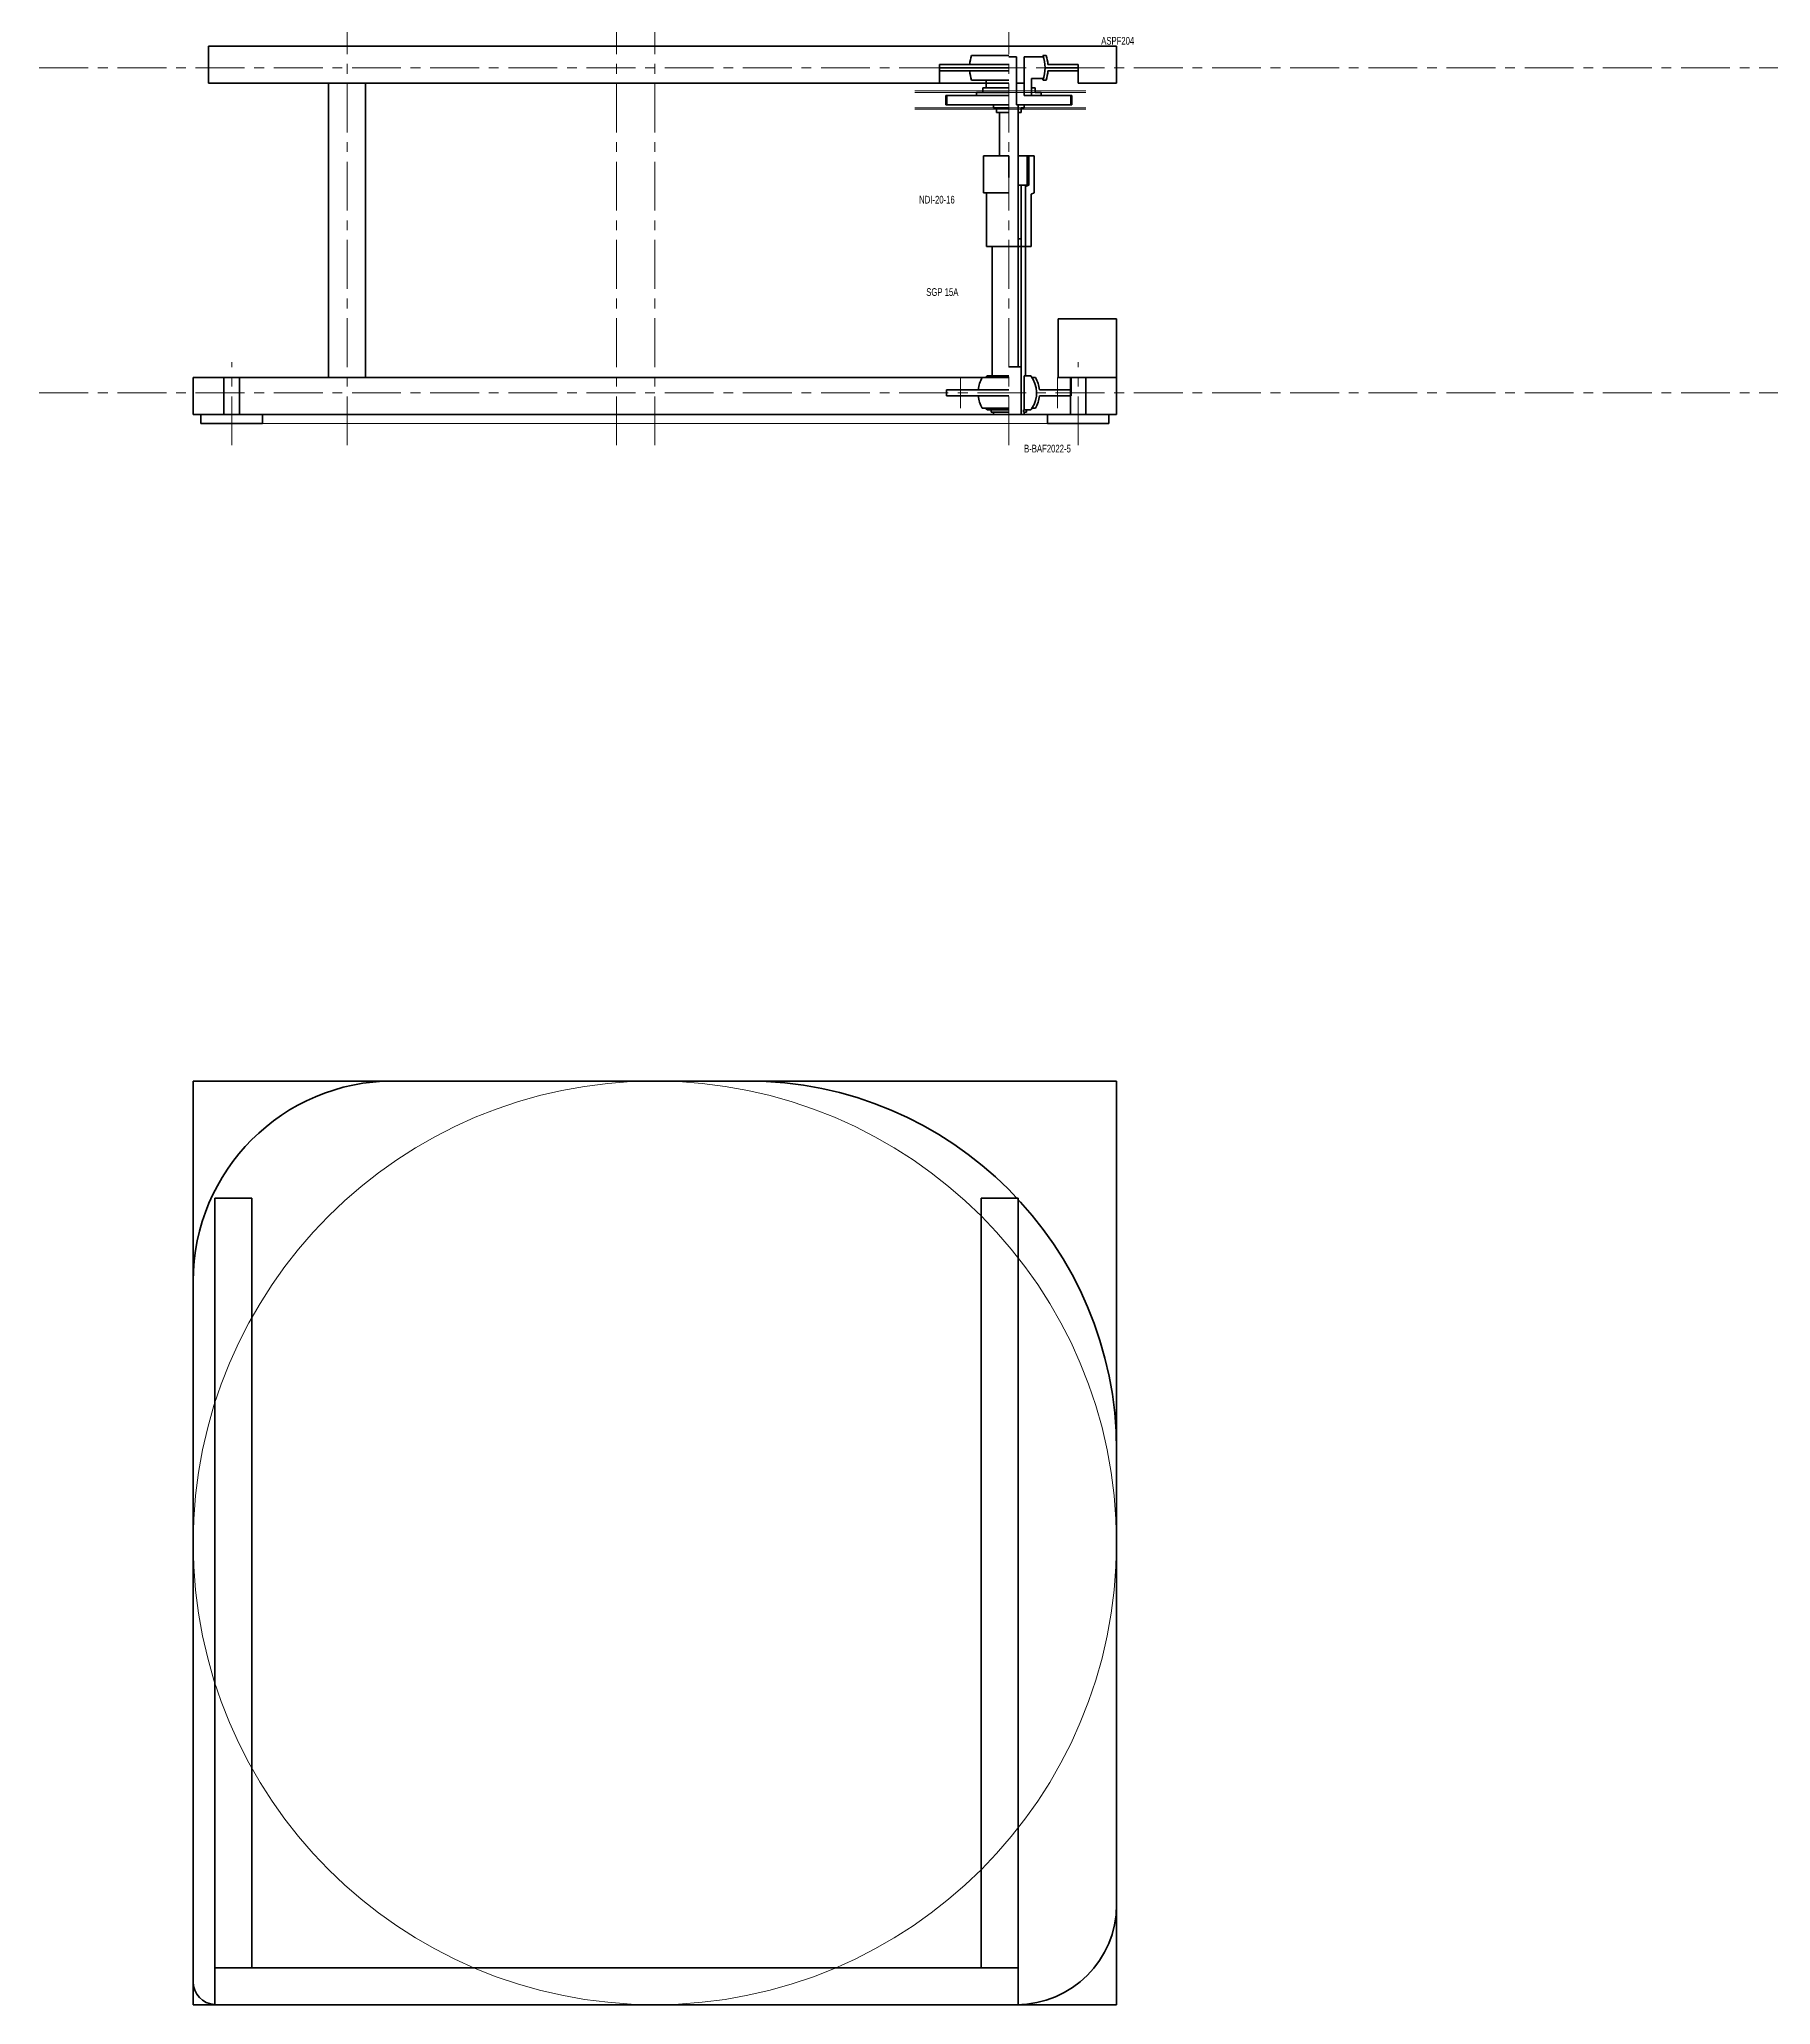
# Model space of a CAD drawing. Header units: millimetres. Extents: x -1420 to 3820, y -1530 to 1893.
# Drawn here: x -1400 to -275, y -1300 to -23 of the extents above; entities that cross this region are included whole.
import ezdxf

# ---------------------------------------------------------------- set-up
doc = ezdxf.new("R2010")
doc.units = ezdxf.units.MM
doc.linetypes.add('CENTER', pattern=[50.8, 31.75, -6.35, 6.35, -6.35])
for name, color, linetype, lineweight in [('AUX', 1, 'CONTINUOUS', 18), ('CENTER', 7, 'CENTER', 18), ('CONTOUR', 7, 'CONTINUOUS', 35)]:
    doc.layers.add(name, color=color, linetype=linetype, lineweight=lineweight)
doc.styles.get("Standard").update_dxf_attribs({"font": 'txt', "width": 0.75})

msp = doc.modelspace()

# ---------------------------------------------------------------- linework, layer by layer
at = {"layer": 'AUX'}
for p, q in [((-831, -56.8), (-720, -56.8)), ((-831, -57.8), (-720, -57.8)), ((-831, -67.8), (-720, -67.8)), ((-831, -68.8), (-720, -68.8)), ((-1255, -273), (-745, -273))]:
    msp.add_line(p, q, dxfattribs=at)
msp.add_circle((-1000, -1000), 300, dxfattribs=at)
at = {"layer": 'CENTER'}
for p, q in [((-1200, -287), (-1200, 1140)), ((-1025, -287), (-1025, 1140)), ((-1000, -287), (-1000, 1140)), ((-770, -287), (-770, 1140)), ((-1400, -41.8), (720, -41.8)), ((-810, -65.8), (-810, -59.8)), ((-730, -65.8), (-730, -59.8)), ((-1275, -287), (-1275, -233)), ((-725, -287), (-725, -233)), ((-1400, -253), (730, -253)), ((-801.5, -263), (-801.5, -243)), ((-738.5, -263), (-738.5, -243))]:
    msp.add_line(p, q, dxfattribs=at)
at = {"layer": 'CONTOUR'}
for p, q in [((-1290, -51.8), (-1290, -27.8)), ((-1290, -27.8), (-700, -27.8)), ((-794.2, -33.8), (-770, -33.8)), ((-770, -34.8), (-765, -34.8)), ((-765, -65.8), (-765, -34.8)), ((-760, -59.8), (-760, -34.8)), ((-760, -34.8), (-747.6, -34.8)), ((-747.9, -33.8), (-745.8, -33.8)), ((-700, -51.8), (-700, -27.8)), ((-815, -39.8), (-770, -39.8)), ((-815, -51.8), (-815, -39.8)), ((-815, -41.8), (-770, -41.8)), ((-815, -43.8), (-770, -43.8)), ((-794.2, -49.8), (-770, -49.8)), ((-784.8, -54.8), (-784.8, -49.8)), ((-755.2, -59.8), (-755.2, -48.8)), ((-755.2, -48.8), (-747.6, -48.8)), ((-747.9, -49.8), (-745.8, -49.8)), ((-725, -41.8), (-746.5, -41.8)), ((-744.6, -39.8), (-725, -39.8)), ((-744.6, -43.8), (-725, -43.8)), ((-725, -51.8), (-725, -39.8)), ((-1290, -51.8), (-770, -51.8)), ((-1212, -243), (-1212, -51.8)), ((-1188, -243), (-1188, -51.8)), ((-811, -65.8), (-811, -59.8)), ((-811, -59.8), (-770, -59.8)), ((-791, -57.8), (-770, -57.8)), ((-791, -59.8), (-791, -57.8)), ((-787, -57.8), (-787, -54.8)), ((-787, -54.8), (-770, -54.8)), ((-765, -51.8), (-760, -51.8)), ((-760, -59.8), (-729, -59.8)), ((-755.2, -54.8), (-753, -54.8)), ((-753, -57.8), (-753, -54.8)), ((-753, -57.8), (-749, -57.8)), ((-749, -59.8), (-749, -57.8)), ((-729, -65.8), (-729, -59.8)), ((-725, -51.8), (-700, -51.8)), ((-811, -65.8), (-770, -65.8)), ((-780, -67.8), (-780, -65.8)), ((-780, -67.8), (-770, -67.8)), ((-778, -70.8), (-778, -67.8)), ((-778, -70.8), (-770, -70.8)), ((-776, -99), (-776, -70.8)), ((-765, -65.8), (-729, -65.8)), ((-764, -236), (-764, -65.8)), ((-764, -70.8), (-762, -70.8)), ((-762, -67.8), (-760, -67.8)), ((-762, -70.8), (-762, -67.8)), ((-760, -67.8), (-760, -65.8)), ((-770, -99), (-786.5, -99)), ((-786.5, -123), (-786.5, -99)), ((-770, -99), (-770, -113)), ((-753.5, -99), (-764, -99)), ((-758, -99), (-758, -118)), ((-757, -118), (-757, -99)), ((-753.5, -123), (-753.5, -99)), ((-770, -123), (-786.5, -123)), ((-784.5, -158), (-784.5, -123)), ((-764, -118), (-758, -118)), ((-762, -267), (-762, -118)), ((-759.1, -242), (-759.1, -118)), ((-759.1, -119), (-757, -118)), ((-753.5, -123), (-755.5, -124)), ((-755.5, -158), (-755.5, -124)), ((-764, -153), (-762, -153)), ((-755.5, -158), (-784.5, -158)), ((-780.8, -242), (-780.8, -158)), ((-738, -243), (-738, -205)), ((-738, -205), (-700, -205)), ((-700, -267), (-700, -205)), ((-784.2, -242), (-770, -242)), ((-762, -236), (-770, -236)), ((-760, -242), (-755.8, -242)), ((-760, -264), (-760, -242)), ((-1300, -267), (-1300, -243)), ((-1300, -243), (-770, -243)), ((-1280, -267), (-1280, -243)), ((-1270, -267), (-1270, -243)), ((-810.5, -255), (-810.5, -251)), ((-810.5, -251), (-770, -251)), ((-810.5, -255), (-770, -255)), ((-787.3, -243), (-770, -243)), ((-755, -243), (-752.7, -243)), ((-750.1, -251), (-729.5, -251)), ((-750.1, -255), (-729.5, -255)), ((-738, -243), (-700, -243)), ((-730, -267), (-730, -243)), ((-729.5, -255), (-729.5, -243)), ((-720, -267), (-720, -243)), ((-1300, -267), (-700, -267)), ((-1295, -273), (-1295, -267)), ((-1255, -273), (-1255, -267)), ((-787.3, -263), (-770, -263)), ((-784.2, -264), (-770, -264)), ((-781.5, -265.5), (-781.5, -264)), ((-770, -265.5), (-781.5, -265.5)), ((-780, -267), (-780, -265.5)), ((-770, -267), (-780, -267)), ((-762, -267), (-760, -267)), ((-760.5, -265.5), (-760.5, -264)), ((-760.5, -264), (-755.8, -264)), ((-760.5, -265.5), (-758.5, -265.5)), ((-760, -267), (-760, -265.5)), ((-758.5, -265.5), (-758.5, -264)), ((-755, -263), (-752.7, -263)), ((-745, -273), (-745, -267)), ((-705, -273), (-705, -267)), ((-1295, -273), (-1255, -273)), ((-745, -273), (-705, -273)), ((-1300, -700), (-700, -700)), ((-1300, -700), (-1300, -1300)), ((-700, -700), (-700, -1300)), ((-1286, -776), (-1286, -1300)), ((-1262, -776), (-1286, -776)), ((-1262, -776), (-1262, -1276)), ((-788, -776), (-788, -1276)), ((-764, -776), (-788, -776)), ((-764, -776), (-764, -1300)), ((-764, -1276), (-1286, -1276)), ((-700, -1300), (-1300, -1300))]:
    msp.add_line(p, q, dxfattribs=at)
for centre, radius, start, end in [((-770, -41.8), 25.5, 161.7161, 175.5016), ((-770, -41.8), 23.5, 340.0972, 379.9028), ((-770, -41.8), 25.5, 4.4984, 18.2839), ((-770, -41.8), 25.5, 184.4984, 198.2839), ((-770, -41.8), 25.5, 341.7161, 355.5016), ((-770, -253), 18, 142.3301, 146.251), ((-770, -253), 18, 326.251, 37.6699), ((-770, -253), 20, 150, 174.2608), ((-770, -253), 20, 185.7392, 210), ((-770, -253), 20, 5.7392, 30), ((-770, -253), 20, 330, 354.2608), ((-770, -253), 18, 213.749, 217.6699), ((-770, -253), 18, 322.3301, 326.251), ((-1170, -830), 130, 90, 180), ((-940, -940), 240, 0, 90), ((-765, -1235), 65, 270, 360), ((-1285, -1285), 15, 180, 266.1774)]:
    msp.add_arc(centre, radius, start, end, dxfattribs=at)

# ---------------------------------------------------------------- texts
at = {"layer": 'CONTOUR', "char_height": 5, "attachment_point": 1}
for s, insert, width in [('ASPF204', (-710, -21.8), 28.333), ('NDI-20-16', (-828.3, -125), 31.111), ('SGP\\~15A', (-823.7, -185), 27.083), ('B-BAF2022-5', (-760.1, -286.7), 43.333)]:
    msp.add_mtext(s, dxfattribs=dict(at, insert=insert, width=width))

doc.saveas('drawing.dxf')
